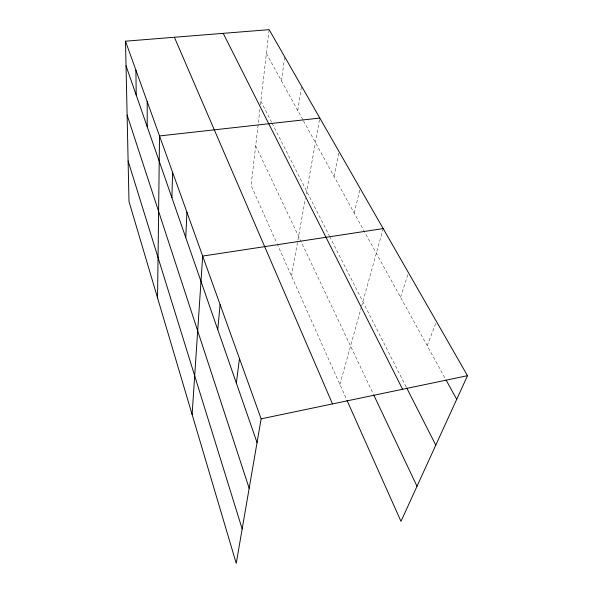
<?xml version="1.0" encoding="UTF-8"?>
<svg xmlns="http://www.w3.org/2000/svg" width="593" height="593" viewBox="0 0 593 593"><rect width="100%" height="100%" fill="white"/><g stroke="black" fill="none" stroke-linecap="round" stroke-linejoin="round"><path stroke-width="0.44" stroke-dasharray="2.96 2.22" d="M259.904 109.371L251.091 185.498L276.709 242.915M260.431 104.805L269.14 29.65M281.475 80.87L284.699 56.802M297.768 110.483L301.541 86.178M291.474 275.99L297.775 240.884M297.931 239.987L305.38 198.477M306.196 193.97L319.812 118.059M334.015 176.358L339.107 151.719M354.236 213.117L360.144 188.418M339.885 384.464L361.382 307.055M361.634 306.173L382.93 229.469M400.534 297.256L408.488 272.758M427.197 345.712L436.448 321.532M266.383 53.452L303.06 120.112M303.505 120.913L445.691 379.327M260.853 101.158L271.683 122.447M272.098 123.262L329.308 235.762M329.723 236.577L406.257 387.073M255.679 145.863L373.583 394.641M277.087 243.745L346.631 399.571"/><path stroke-width="0.89" d="M157.553 297.871L159.532 135.945L319.812 118.059M171.911 197.751L172.6 172.333M185.772 237.615L186.921 212.198M192.11 414.463L202.673 256.072L383.174 228.594M217.757 329.612L220.099 304.587M236.34 383.056L239.468 358.52M125.501 41.191L261.135 418.843L236.236 563.35L128.992 201.538L125.501 41.191L269.14 29.65L467.499 375.695L400.987 521.358L347.009 400.408M261.135 418.843L467.499 375.695M446.136 380.128L456.706 399.334M406.672 387.889L435.788 445.143M223.205 33.341L402.588 389.267M373.975 395.472L417.005 486.267M174.394 37.263L332.503 403.922M126.042 65.83L257.043 442.593M127.11 115.042L249.171 488.284M128.11 160.977L242.166 528.941M135.908 70.174L136.212 95.08M147.212 101.64L147.234 126.783"/></g></svg>
